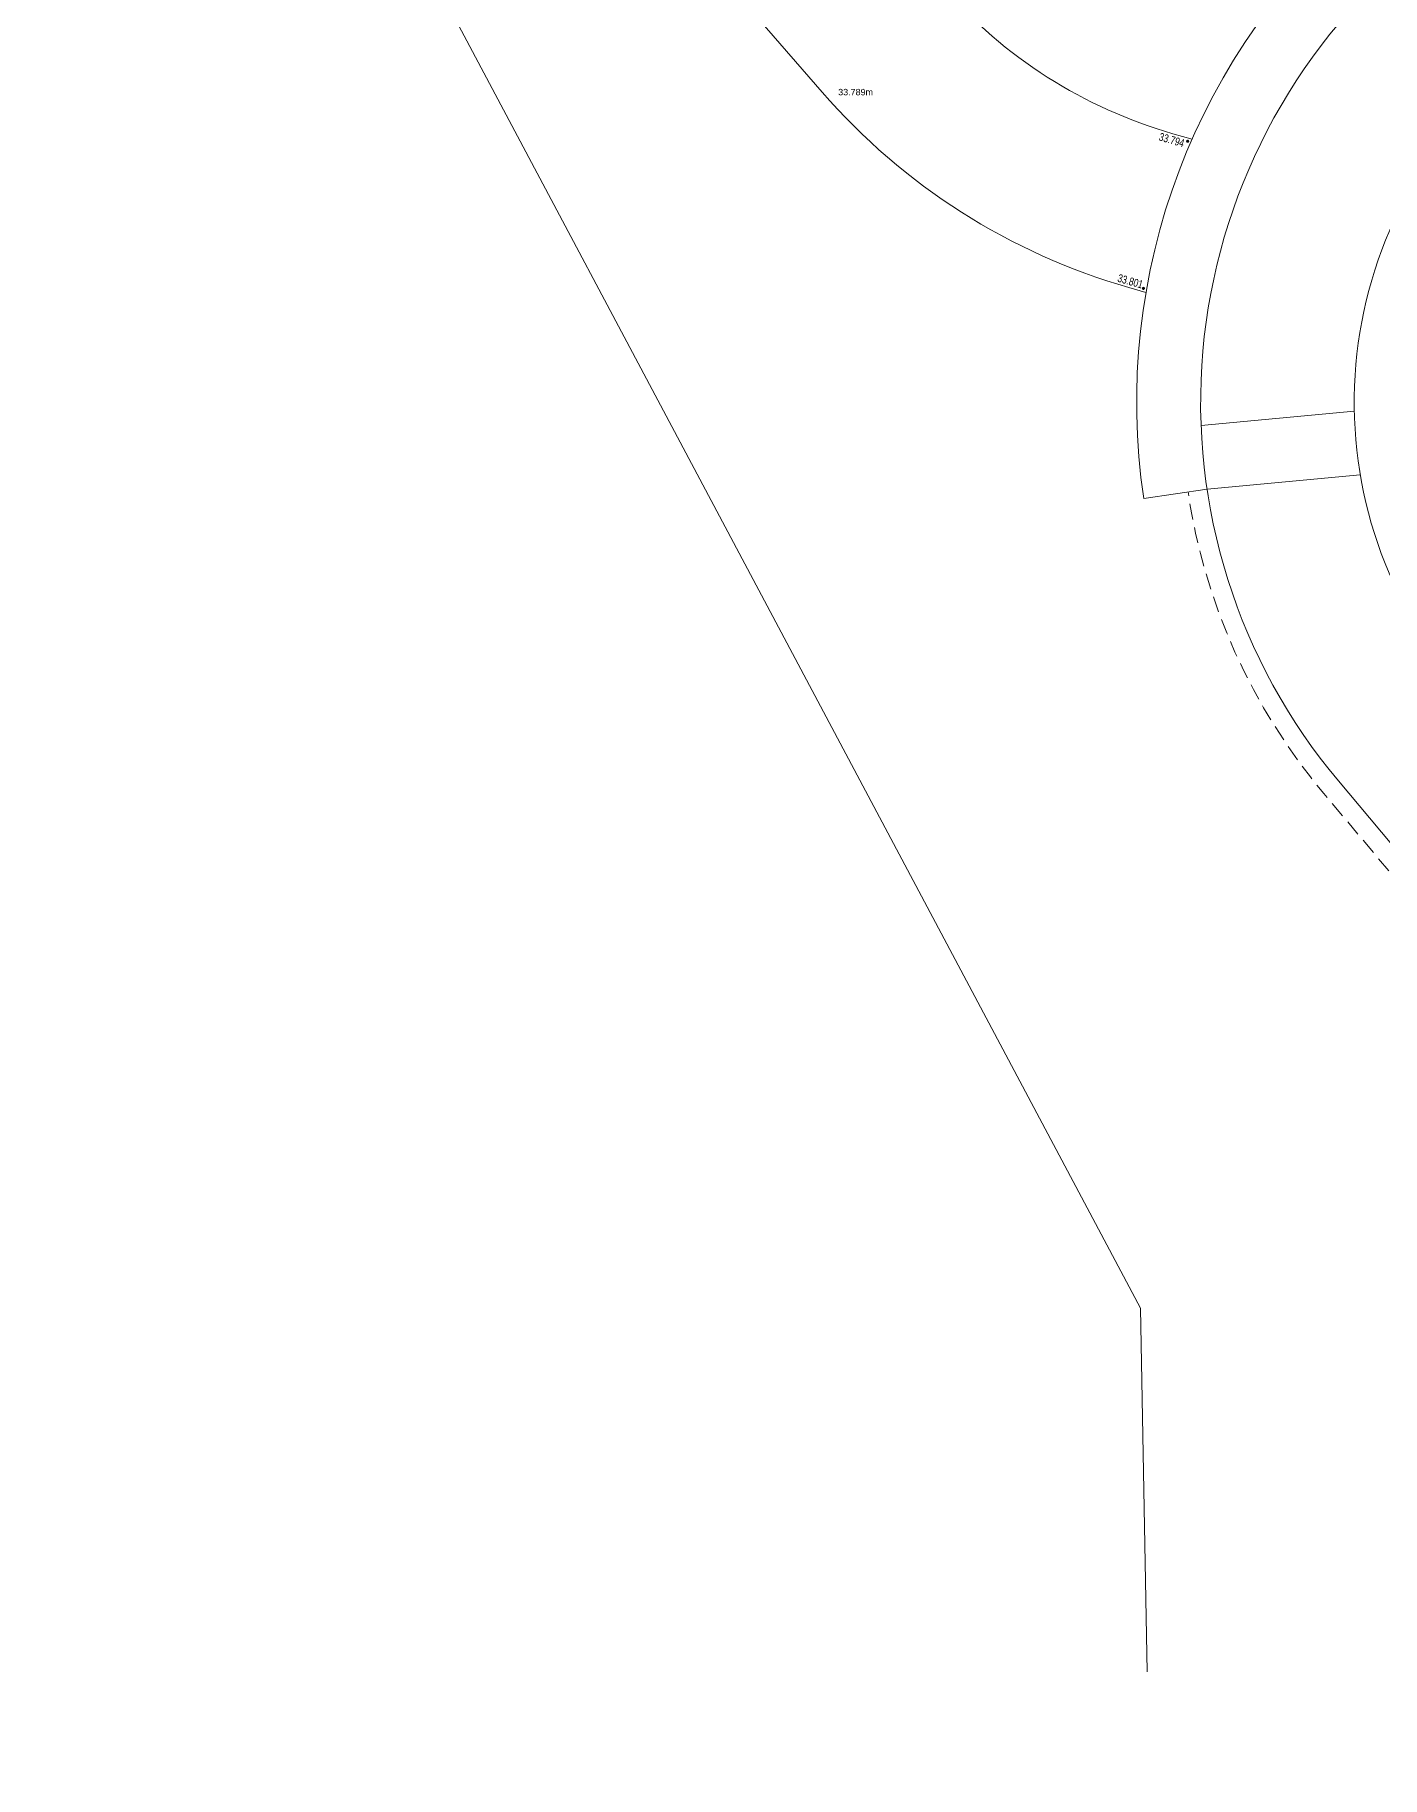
# Model space of a CAD drawing. Header units: metres. Extents: x 337936 to 338610, y 373199 to 374026.
# Drawn here: x 338333.8 to 338375.9, y 373290.8 to 373345.3 of the extents above; entities that cross this region are included whole.
import ezdxf

# ---------------------------------------------------------------- set-up
doc = ezdxf.new("R2010")
doc.units = ezdxf.units.M
doc.linetypes.add('DASHED', pattern=[0.75, 0.5, -0.25])
doc.layers.add('C-Zz4050-T-SpotLevels', color=7, linetype='Continuous')
doc.layers.add('EXTERNAL_WORKS_BACK_OF_FOOTWAY_LEVELS', color=7, linetype='Continuous')
for name, color, linetype, lineweight in [('DGL_DRIVE', 252, 'Continuous', 9), ('DGL_Footpath', 252, 'Continuous', 9), ('DGL_ROAD_KERBLINE', 252, 'Continuous', 9), ('DGL_VERGE', 252, 'DASHED', 9), ('REM_PM_G01650_Network_Or_Polygon_Closing_Geometry_Line', 252, 'Continuous', 9)]:
    doc.layers.add(name, color=color, linetype=linetype, lineweight=lineweight)
doc.styles.add('ESTROAD', font='arial.ttf', dxfattribs={"width": 0.75})
doc.styles.add('TTE', font='arial.ttf')

msp = doc.modelspace()

# ---------------------------------------------------------------- hatches: boundary and pattern name
at = {"layer": 'EXTERNAL_WORKS_BACK_OF_FOOTWAY_LEVELS'}
h = msp.add_hatch(color=256, dxfattribs=at)
edge = h.paths.add_edge_path(flags=17)
edge.add_ellipse((338369.86, 373341.946), major_axis=(0.0354, 0.0354), ratio=1, start_angle=45, end_angle=225, ccw=False)
edge.add_ellipse((338369.86, 373341.946), major_axis=(0.0354, 0.0354), ratio=1, start_angle=225, end_angle=405, ccw=False)
h = msp.add_hatch(color=256, dxfattribs=at)
edge = h.paths.add_edge_path(flags=17)
edge.add_ellipse((338368.478, 373337.349), major_axis=(0.0354, 0.0354), ratio=1, start_angle=45, end_angle=225, ccw=False)
edge.add_ellipse((338368.478, 373337.349), major_axis=(0.0354, 0.0354), ratio=1, start_angle=225, end_angle=405, ccw=False)

# ---------------------------------------------------------------- linework, layer by layer
at = {"layer": 'DGL_DRIVE', "flags": 128}
msp.add_lwpolyline([(338369.998, 373342.011), (338369.4, 373342.182, -0.144993), (338362.214, 373346.76), (338359.809, 373349.527, -0.414214), (338360.105, 373353.76), (338360.105, 373353.76), (338355.775, 373358.741), (338355.357, 373358.378, -0.519975), (338350.59, 373359.562), (338348.426, 373365.167, -0.315811), (338349.257, 373368.512), (338353.077, 373371.832), (338350.781, 373374.473), (338350.555, 373374.278, -0.391188), (338346.486, 373374.401), (338341.257, 373369.855), (338345.845, 373357.969), (338358.441, 373343.48, 0.144993), (338368.022, 373337.376), (338368.557, 373337.222)], format="xyb", dxfattribs=at)
at = {"layer": 'DGL_Footpath'}
msp.add_line((338370.466, 373331.076), (338368.488, 373330.782), dxfattribs=at)
at = {"layer": 'DGL_Footpath', "flags": 128}
msp.add_lwpolyline([(338368.488, 373330.782, -0.260772), (338375.553, 373349.411)], format="xyb", dxfattribs=at)
at = {"layer": 'DGL_ROAD_KERBLINE'}
for p, q in [((338375.067, 373333.517), (338370.279, 373333.067)), ((338375.254, 373331.526), (338370.466, 373331.076))]:
    msp.add_line(p, q, dxfattribs=at)
for points in [[(338381.602, 373313.952, -0.030553), (338378.879, 373316.822), (338374.57, 373321.957, -0.414214), (338376.838, 373347.879)], [(338379.923, 373344.202, 0.414214), (338378.247, 373325.042), (338382.556, 373319.907, 0.030553), (338384.876, 373317.463), (338389.013, 373313.604, 0.138468), (338398.678, 373308.63)]]:
    msp.add_lwpolyline(points, format="xyb", dxfattribs=at)
at = {"layer": 'DGL_VERGE', "flags": 128}
msp.add_lwpolyline([(338411.508, 373291.225), (338411.055, 373290.831), (338402.83, 373300.293, 0.165254), (338397.604, 373303.338, -0.138468), (338385.331, 373309.655), (338381.193, 373313.514, -0.030553), (338378.419, 373316.436), (338374.111, 373321.571, -0.138483), (338369.872, 373330.988, -0.138483)], format="xyb", dxfattribs=at)
at = {"layer": 'REM_PM_G01650_Network_Or_Polygon_Closing_Geometry_Line'}
msp.add_lwpolyline([(338333.84, 373370.49), (338368.384, 373305.489), (338368.596, 373294.118)], dxfattribs=at)

# ---------------------------------------------------------------- texts
at = {"layer": 'C-Zz4050-T-SpotLevels', "color": 7, "linetype": 'Continuous', "lineweight": -3, "insert": (338358.941, 373343.48, 33.789), "char_height": 0.2, "attachment_point": 4, "style": 'TTE'}
msp.add_mtext('33.789m', dxfattribs=at)
at = {"layer": 'EXTERNAL_WORKS_BACK_OF_FOOTWAY_LEVELS', "linetype": 'Continuous', "style": 'ESTROAD', "width": 0.75}
for s, p in [('33.794', (338368.944, 373341.977)), ('33.801', (338367.651, 373337.562))]:
    msp.add_text(s, height=0.25, rotation=344, dxfattribs=at).set_placement(p)

doc.saveas('drawing.dxf')
